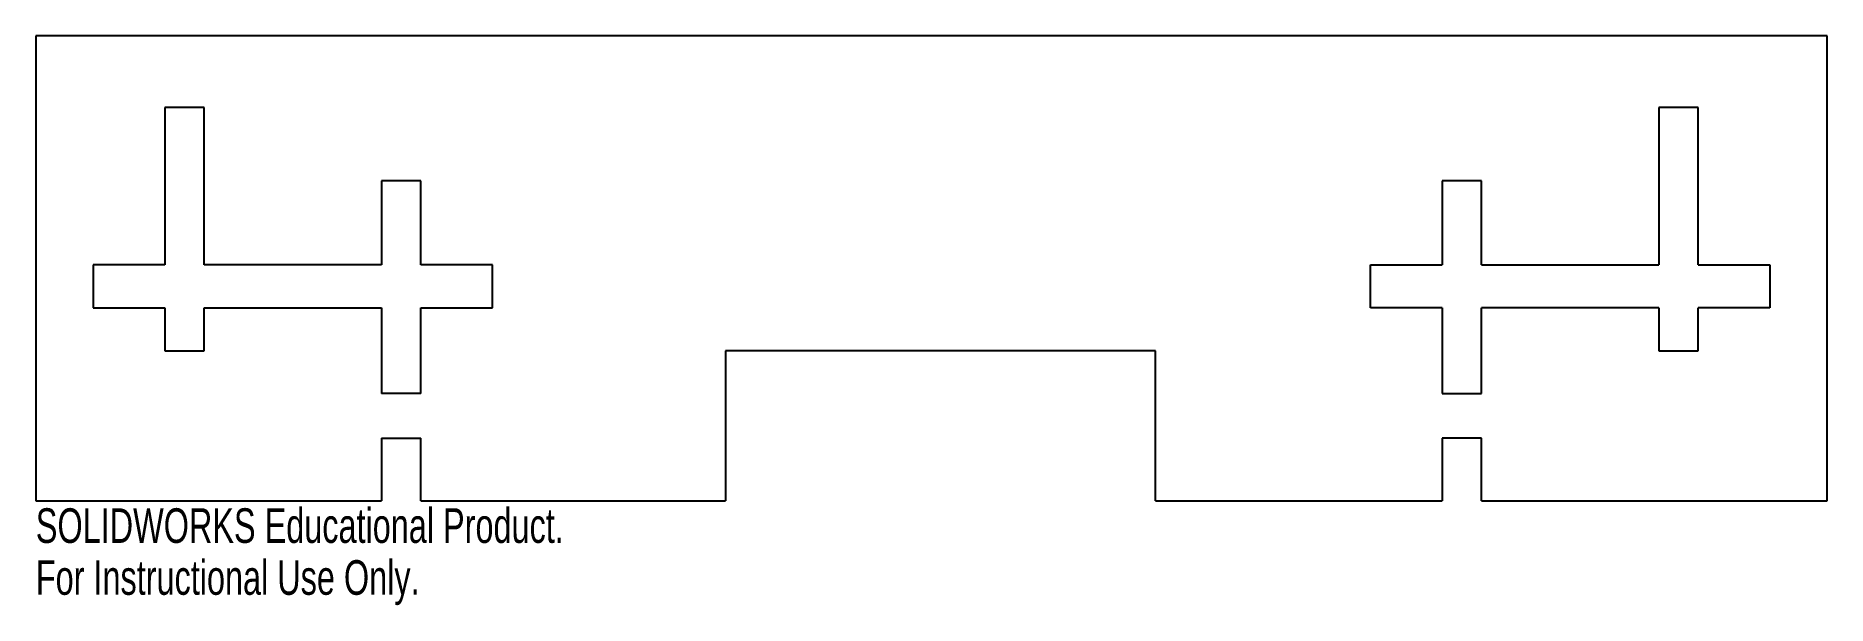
# Model space of a CAD drawing. Header units: millimetres. Extents: x 0 to 250, y -15 to 65.
import ezdxf

# ---------------------------------------------------------------- set-up
doc = ezdxf.new("R2010")
doc.units = ezdxf.units.MM
doc.styles.add('SLDTEXTSTYLE0', font='TXT', dxfattribs={"width": 0.7})

msp = doc.modelspace()

# ---------------------------------------------------------------- linework, layer by layer
at = {"color": 7, "linetype": 'Continuous', "lineweight": 25}
for p, q in [((250, 65), (0, 65)), ((0, 65), (0, 0)), ((250, 0), (250, 65)), ((18, 55), (18, 33)), ((23.5, 55), (18, 55)), ((23.5, 33), (23.5, 55)), ((226.5, 55), (226.5, 33)), ((232, 55), (226.5, 55)), ((232, 33), (232, 55)), ((48.25, 44.75), (48.25, 33)), ((53.75, 44.75), (48.25, 44.75)), ((53.75, 33), (53.75, 44.75)), ((196.25, 44.75), (196.25, 33)), ((201.75, 44.75), (196.25, 44.75)), ((201.75, 33), (201.75, 44.75)), ((8, 33), (8, 27)), ((18, 33), (8, 33)), ((48.25, 33), (23.5, 33)), ((63.75, 33), (53.75, 33)), ((63.75, 27), (63.75, 33)), ((186.25, 27), (186.25, 33)), ((186.25, 33), (196.25, 33)), ((201.75, 33), (226.5, 33)), ((232, 33), (242, 33)), ((242, 33), (242, 27)), ((8, 27), (18, 27)), ((18, 27), (18, 21)), ((23.5, 27), (48.25, 27)), ((23.5, 21), (23.5, 27)), ((48.25, 27), (48.25, 15)), ((53.75, 27), (63.75, 27)), ((53.75, 15), (53.75, 27)), ((196.25, 27), (186.25, 27)), ((196.25, 27), (196.25, 15)), ((226.5, 27), (201.75, 27)), ((201.75, 15), (201.75, 27)), ((226.5, 27), (226.5, 21)), ((242, 27), (232, 27)), ((232, 21), (232, 27)), ((18, 21), (23.5, 21)), ((96.25, 21), (96.25, 0)), ((156.25, 21), (96.25, 21)), ((156.25, 0), (156.25, 21)), ((226.5, 21), (232, 21)), ((53.75, 15), (48.25, 15)), ((196.25, 15), (201.75, 15)), ((48.25, 8.8), (48.25, 0)), ((48.25, 8.8), (53.75, 8.8)), ((53.75, 0), (53.75, 8.8)), ((201.75, 8.8), (196.25, 8.8)), ((196.25, 8.8), (196.25, 0)), ((201.75, 0), (201.75, 8.8)), ((0, 0), (48.25, 0)), ((53.75, 0), (96.25, 0)), ((156.25, 0), (196.25, 0)), ((201.75, 0), (250, 0))]:
    msp.add_line(p, q, dxfattribs=at)

# ---------------------------------------------------------------- texts
at = {"color": 7, "linetype": 'Continuous', "char_height": 4.8336, "attachment_point": 1, "style": 'SLDTEXTSTYLE0'}
for s, insert in [('SOLIDWORKS Educational Product.', (0, -1.02)), ('For Instructional Use Only.', (0, -8.27))]:
    msp.add_mtext(s, dxfattribs=dict(at, insert=insert))

doc.saveas('drawing.dxf')
